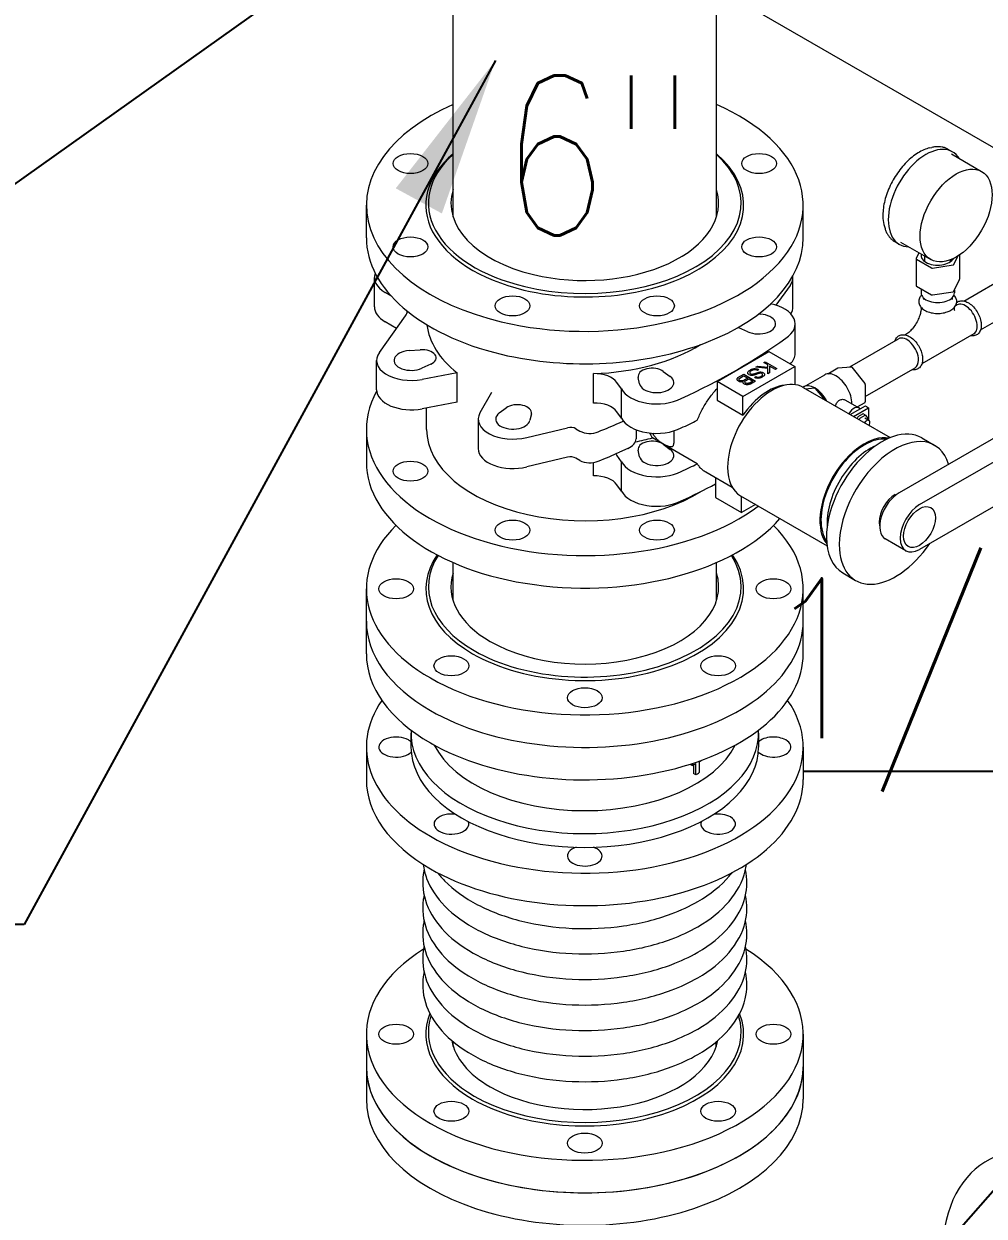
# Model space of a CAD drawing. Header units: millimetres. Extents: x -312439 to 477422, y -331570 to 212570.
# Drawn here: x 345168 to 345920, y 155219 to 156151 of the extents above; entities that cross this region are included whole.
import ezdxf

# ---------------------------------------------------------------- set-up
doc = ezdxf.new("R2010")
doc.units = ezdxf.units.MM
doc.layers.add('ARCONDTEXTO', color=4, linetype='Continuous')
doc.layers.add('TEXTO FORMATO', color=4, linetype='Continuous')
doc.styles.add('ROMAND', font='ROMAND.SHX')
doc.styles.add('ROMANS', font='romans.shx', dxfattribs={"height": 187.5})
doc.dimstyles.new('1-50 (MILIMETRO)', dxfattribs={"dimscale": 0, "dimtxt": 125, "dimasz": 125, "dimexe": 100, "dimexo": 100, "dimgap": 50, "dimtad": 0, "dimdec": 0, "dimzin": 0, "dimdsep": 46, "dimtxsty": 'ROMAND', "dimcen": -390, "dimclrd": 1, "dimclre": 1, "dimclrt": 3, "dimadec": 0, "dimazin": 0, "dimtfac": 1, "dimtdec": 0, "dimtix": 1, "dimtmove": 2, "dimatfit": 2, "dimfxl": 1, "dimtvp": 1, "dimtolj": 1, "dimtzin": 0, "dimarcsym": 0})

msp = doc.modelspace()

# ---------------------------------------------------------------- linework, layer by layer
at = {"color": 5, "linetype": 'Continuous', "lineweight": 0, "extrusion": (4.44089e-16, 0.816497, 0.57735)}
for p, q in [((344881.815, 156657.859), (347466.851, 155165.388)), ((345504.075, 156000.408), (345504.075, 156244.841)), ((345710.199, 156000.408), (345710.199, 156179.591)), ((345876.987, 156054.322), (345878.676, 156054.719)), ((345891.25, 156053.331), (345894.882, 156051.234)), ((345893.926, 156049.577), (345917.566, 156035.928)), ((345436.285, 155984.109), (345436.285, 156009.509)), ((345777.989, 155984.109), (345777.989, 156009.509)), ((345841.543, 155992.931), (345842.043, 155991.27)), ((345849.532, 155981.074), (345853.165, 155978.977)), ((345854.122, 155980.634), (345877.762, 155966.985)), ((345868.451, 155972.361), (345866.345, 155967.822)), ((345903.686, 155934.582), (345978.672, 155977.875)), ((345866.315, 155967.69), (345866.315, 155946.69)), ((345866.574, 155967.329), (345878.352, 155960.529)), ((345873.277, 155965.351), (345873.277, 155969.574)), ((345893.299, 155965.351), (345893.299, 155966.829)), ((345895.92, 155963.247), (345898.922, 155969.715)), ((345900.261, 155970.595), (345900.261, 155951.668)), ((345879.206, 155960.397), (345895.295, 155962.886)), ((345916.729, 155911.99), (345991.715, 155955.283)), ((345442.523, 155930.081), (345442.523, 155953.081)), ((345767.788, 155946.85), (345756.66, 155931.259)), ((345770.028, 155930.081), (345770.028, 155953.081)), ((345866.574, 155946.329), (345878.352, 155939.529)), ((345895.92, 155942.247), (345900.231, 155951.536)), ((345455.439, 155938.728), (345450.968, 155941.31)), ((345870.245, 155944.21), (345870.245, 155940.935)), ((345872.082, 155937.082), (345872.082, 155935.744)), ((345879.206, 155939.397), (345895.295, 155941.886)), ((345894.494, 155937.082), (345894.494, 155935.744)), ((345896.332, 155943.133), (345896.332, 155940.935)), ((345870.245, 155929.044), (345870.245, 155929.66)), ((345896.332, 155929.044), (345896.332, 155929.66)), ((345898.417, 155931.54), (345897.185, 155930.829)), ((345446.486, 155894.368), (345466.851, 155922.907)), ((345459.894, 155913.157), (345450.968, 155918.31)), ((345743.204, 155924.454), (345744.569, 155924.357)), ((345771.754, 155893.633), (345771.754, 155916.633)), ((346086.813, 155919.566), (345852.987, 155784.566)), ((345734.631, 155910.505), (345727.651, 155913.649)), ((345858.32, 155908.39), (345857.786, 155908.082)), ((345869.017, 155775.311), (346102.844, 155910.311)), ((345911.46, 155908.948), (345870.83, 155885.49)), ((345814.452, 155883.063), (345852.518, 155905.04)), ((345469.705, 155895.857), (345478.492, 155896.483)), ((345710.585, 155871.69), (345751.18, 155895.128)), ((345751.18, 155895.128), (345771.478, 155883.409)), ((345444.246, 155865.137), (345444.246, 155888.137)), ((345486.622, 155885.149), (345479.643, 155882.005)), ((345668.555, 155879.53), (345674.001, 155875.5)), ((345730.883, 155859.972), (345771.478, 155883.409)), ((345734.69, 155878.952), (345734.927, 155879.364)), ((345734.927, 155879.364), (345735.143, 155879.638)), ((345735.143, 155879.638), (345735.423, 155879.899)), ((345735.423, 155879.899), (345735.941, 155880.323)), ((345735.941, 155880.323), (345736.718, 155880.771)), ((345736.33, 155879.102), (345736.2, 155878.828)), ((345736.545, 155879.376), (345736.33, 155879.102)), ((345736.847, 155879.65), (345736.545, 155879.376)), ((345736.718, 155880.771), (345737.171, 155881.008)), ((345737.236, 155879.924), (345736.847, 155879.65)), ((345737.171, 155881.008), (345737.646, 155881.207)), ((345737.451, 155880.049), (345737.236, 155879.924)), ((345737.969, 155880.298), (345737.451, 155880.049)), ((345737.646, 155881.207), (345738.12, 155881.381)), ((345738.66, 155880.547), (345737.969, 155880.298)), ((345738.12, 155881.381), (345738.573, 155881.518)), ((345738.573, 155881.518), (345739.048, 155881.618)), ((345739.307, 155880.721), (345738.66, 155880.547)), ((345739.048, 155881.618), (345739.544, 155881.68)), ((345739.954, 155880.771), (345739.307, 155880.721)), ((345739.544, 155881.68), (345740.213, 155881.693)), ((345740.644, 155880.746), (345739.954, 155880.771)), ((345740.213, 155881.693), (345740.947, 155881.668)), ((345741.162, 155880.647), (345740.644, 155880.746)), ((345740.947, 155881.668), (345741.464, 155881.568)), ((345741.076, 155882.832), (345742.457, 155883.629)), ((345750.31, 155881.885), (345741.076, 155882.832)), ((345741.637, 155880.472), (345741.162, 155880.647)), ((345741.464, 155881.568), (345741.939, 155881.444)), ((345742.155, 155880.273), (345741.637, 155880.472)), ((345741.939, 155881.444), (345742.414, 155881.269)), ((345743.233, 155880.896), (345742.155, 155880.273)), ((345742.414, 155881.269), (345742.845, 155881.07)), ((345742.457, 155883.629), (345750.224, 155882.832)), ((345742.845, 155881.07), (345743.233, 155880.896)), ((345743.945, 155879.065), (345744.442, 155879.102)), ((345744.442, 155879.102), (345744.701, 155879.102)), ((345744.701, 155879.102), (345745.391, 155879.027)), ((345747.117, 155886.37), (345748.282, 155887.042)), ((345750.224, 155884.576), (345747.117, 155886.37)), ((345748.282, 155887.042), (345757.516, 155881.761)), ((345750.224, 155882.832), (345750.224, 155884.576)), ((345750.31, 155877.551), (345750.31, 155881.885)), ((345756.351, 155881.088), (345751.734, 155883.704)), ((345751.734, 155883.704), (345751.777, 155878.447)), ((345757.516, 155881.761), (345756.351, 155881.088)), ((345771.478, 155883.409), (345771.478, 155869.179)), ((345797.34, 155877.721), (345805.096, 155882.199)), ((345805.226, 155882.239), (345815.425, 155883.15)), ((345816.051, 155882.789), (345826.251, 155870.1)), ((345826.563, 155859.933), (345865.561, 155882.448)), ((345507.241, 155878.489), (345479.844, 155873.273)), ((345507.241, 155855.489), (345507.241, 155878.489)), ((345613.965, 155854.8), (345613.965, 155877.8)), ((345635.811, 155865.89), (345632.21, 155870.888)), ((345650.009, 155869.763), (345648.925, 155874.835)), ((345710.585, 155871.69), (345710.585, 155856.974)), ((345730.883, 155859.972), (345710.585, 155871.69)), ((345726.232, 155873.664), (345726.362, 155873.988)), ((345726.232, 155873.315), (345726.232, 155873.664)), ((345726.276, 155873.191), (345726.232, 155873.315)), ((345726.362, 155872.892), (345726.276, 155873.191)), ((345726.362, 155873.988), (345726.578, 155874.262)), ((345726.491, 155872.568), (345726.362, 155872.892)), ((345726.707, 155872.294), (345726.491, 155872.568)), ((345726.578, 155874.262), (345726.837, 155874.511)), ((345727.398, 155871.796), (345726.707, 155872.294)), ((345726.837, 155874.511), (345727.009, 155874.661)), ((345727.009, 155874.661), (345731.583, 155877.301)), ((345728.174, 155871.447), (345727.398, 155871.796)), ((345727.786, 155873.365), (345727.829, 155873.689)), ((345727.872, 155873.066), (345727.786, 155873.365)), ((345727.829, 155873.689), (345728.045, 155873.963)), ((345728.131, 155872.767), (345727.872, 155873.066)), ((345728.045, 155873.963), (345728.347, 155874.237)), ((345728.476, 155872.518), (345728.131, 155872.767)), ((345728.649, 155871.322), (345728.174, 155871.447)), ((345728.347, 155874.237), (345731.41, 155876.006)), ((345728.908, 155872.269), (345728.476, 155872.518)), ((345729.124, 155871.248), (345728.649, 155871.322)), ((345729.382, 155872.145), (345728.908, 155872.269)), ((345729.598, 155871.223), (345729.124, 155871.248)), ((345729.771, 155872.07), (345729.382, 155872.145)), ((345730.634, 155871.322), (345729.598, 155871.223)), ((345730.202, 155872.07), (345729.771, 155872.07)), ((345730.634, 155872.12), (345730.202, 155872.07)), ((345731.065, 155872.269), (345730.634, 155872.12)), ((345731.195, 155871.447), (345730.634, 155871.322)), ((345730.979, 155870.974), (345731.108, 155871.298)), ((345731.022, 155870.7), (345730.979, 155870.974)), ((345731.108, 155870.401), (345731.022, 155870.7)), ((345731.54, 155872.444), (345731.065, 155872.269)), ((345731.108, 155871.298), (345731.195, 155871.447)), ((345731.324, 155870.127), (345731.108, 155870.401)), ((345731.583, 155869.878), (345731.324, 155870.127)), ((345731.41, 155876.006), (345734.604, 155874.212)), ((345734.604, 155874.212), (345731.54, 155872.444)), ((345731.583, 155877.301), (345740.817, 155872.02)), ((345732.144, 155869.554), (345731.583, 155869.878)), ((345732.403, 155871.298), (345732.446, 155871.522)), ((345732.403, 155870.999), (345732.403, 155871.298)), ((345732.575, 155870.7), (345732.403, 155870.999)), ((345732.446, 155871.522), (345732.662, 155871.796)), ((345732.921, 155870.451), (345732.575, 155870.7)), ((345732.662, 155871.796), (345733.007, 155872.045)), ((345733.352, 155870.251), (345732.921, 155870.451)), ((345733.007, 155872.045), (345735.639, 155873.614)), ((345733.827, 155870.127), (345733.352, 155870.251)), ((345734.776, 155870.127), (345733.827, 155870.127)), ((345734.582, 155878.492), (345734.69, 155878.952)), ((345734.604, 155878.006), (345734.582, 155878.492)), ((345734.776, 155877.707), (345734.604, 155878.006)), ((345735.1, 155877.321), (345734.776, 155877.707)), ((345735.294, 155870.226), (345734.776, 155870.127)), ((345735.423, 155877.059), (345735.1, 155877.321)), ((345735.725, 155870.376), (345735.294, 155870.226)), ((345735.855, 155876.81), (345735.423, 155877.059)), ((345735.639, 155873.614), (345738.53, 155871.945)), ((345736.2, 155870.55), (345735.725, 155870.376)), ((345736.588, 155876.561), (345735.855, 155876.81)), ((345736.2, 155878.828), (345736.157, 155878.703)), ((345736.157, 155878.703), (345736.157, 155878.404)), ((345736.157, 155878.404), (345736.286, 155878.13)), ((345736.416, 155870.675), (345736.2, 155870.55)), ((345736.286, 155878.13), (345736.545, 155877.831)), ((345738.53, 155871.945), (345736.416, 155870.675)), ((345736.545, 155877.831), (345736.998, 155877.595)), ((345737.063, 155876.436), (345736.588, 155876.561)), ((345740.817, 155872.02), (345736.675, 155869.628)), ((345736.998, 155877.595), (345737.408, 155877.458)), ((345737.818, 155876.374), (345737.063, 155876.436)), ((345737.408, 155877.458), (345737.84, 155877.408)), ((345738.616, 155876.386), (345737.818, 155876.374)), ((345737.84, 155877.408), (345738.314, 155877.433)), ((345738.314, 155877.433), (345738.854, 155877.52)), ((345739.372, 155876.548), (345738.616, 155876.386)), ((345738.854, 155877.52), (345739.479, 155877.682)), ((345739.609, 155876.611), (345739.372, 155876.548)), ((345739.479, 155877.682), (345741.054, 155878.218)), ((345743.32, 155877.856), (345739.609, 155876.611)), ((345739.954, 155874.817), (345741.076, 155875.465)), ((345740.17, 155874.692), (345739.954, 155874.817)), ((345740.558, 155874.518), (345740.17, 155874.692)), ((345740.99, 155874.369), (345740.558, 155874.518)), ((345741.766, 155874.169), (345740.99, 155874.369)), ((345741.054, 155878.218), (345743.19, 155878.928)), ((345741.076, 155875.465), (345741.551, 155875.24)), ((345741.551, 155875.24), (345742.025, 155875.116)), ((345742.435, 155874.107), (345741.766, 155874.169)), ((345742.025, 155875.116), (345742.759, 155875.041)), ((345742.888, 155874.119), (345742.435, 155874.107)), ((345742.759, 155875.041), (345743.104, 155875.041)), ((345743.536, 155874.194), (345742.888, 155874.119)), ((345743.104, 155875.041), (345743.665, 155875.116)), ((345743.19, 155878.928), (345743.449, 155878.977)), ((345743.6, 155877.944), (345743.32, 155877.856)), ((345743.449, 155878.977), (345743.945, 155879.065)), ((345743.773, 155874.232), (345743.536, 155874.194)), ((345744.161, 155878.068), (345743.6, 155877.944)), ((345743.665, 155875.116), (345744.14, 155875.24)), ((345744.226, 155874.344), (345743.773, 155874.232)), ((345744.14, 155875.24), (345744.614, 155875.415)), ((345744.442, 155878.105), (345744.161, 155878.068)), ((345744.442, 155874.418), (345744.226, 155874.344)), ((345745.089, 155878.056), (345744.442, 155878.105)), ((345744.916, 155874.543), (345744.442, 155874.418)), ((345744.614, 155875.415), (345745.261, 155875.739)), ((345745.348, 155874.742), (345744.916, 155874.543)), ((345745.693, 155877.831), (345745.089, 155878.056)), ((345745.261, 155875.739), (345745.607, 155875.988)), ((345745.822, 155874.966), (345745.348, 155874.742)), ((345745.391, 155879.027), (345745.822, 155878.928)), ((345745.607, 155875.988), (345746.017, 155876.399)), ((345746.189, 155877.321), (345745.693, 155877.831)), ((345745.822, 155878.928), (345746.47, 155878.678)), ((345746.815, 155875.539), (345745.822, 155874.966)), ((345746.017, 155876.399), (345746.168, 155876.685)), ((345746.168, 155876.685), (345746.232, 155876.997)), ((345746.232, 155876.997), (345746.189, 155877.321)), ((345746.47, 155878.678), (345746.858, 155878.454)), ((345746.966, 155875.676), (345746.815, 155875.539)), ((345746.858, 155878.454), (345747.225, 155878.193)), ((345747.246, 155875.963), (345746.966, 155875.676)), ((345747.225, 155878.193), (345747.484, 155877.919)), ((345747.376, 155876.112), (345747.246, 155875.963)), ((345747.592, 155876.386), (345747.376, 155876.112)), ((345747.484, 155877.919), (345747.656, 155877.645)), ((345747.721, 155876.661), (345747.592, 155876.386)), ((345747.656, 155877.645), (345747.764, 155877.358)), ((345747.807, 155876.959), (345747.721, 155876.661)), ((345747.764, 155877.358), (345747.807, 155876.959)), ((345751.777, 155878.447), (345750.31, 155877.551)), ((345778.389, 155867.435), (345794.843, 155876.935)), ((346102.844, 155875.311), (345869.017, 155740.311)), ((345534.182, 155862.934), (345525.149, 155847.116)), ((345635.811, 155842.89), (345635.811, 155865.89)), ((345732.575, 155869.354), (345732.144, 155869.554)), ((345733.05, 155869.23), (345732.575, 155869.354)), ((345733.568, 155869.13), (345733.05, 155869.23)), ((345734.086, 155869.08), (345733.568, 155869.13)), ((345734.647, 155869.105), (345734.086, 155869.08)), ((345734.733, 155869.105), (345734.647, 155869.105)), ((345735.294, 155869.18), (345734.733, 155869.105)), ((345735.812, 155869.28), (345735.294, 155869.18)), ((345736.243, 155869.429), (345735.812, 155869.28)), ((345736.675, 155869.628), (345736.243, 155869.429)), ((345777.99, 155867.035), (345846.097, 155827.714)), ((345779.755, 155866.016), (345786.846, 155866.65)), ((345787.472, 155866.289), (345794.563, 155857.467)), ((345826.563, 155869.294), (345826.563, 155855.694)), ((345507.241, 155855.489), (345479.844, 155850.273)), ((345710.585, 155856.974), (345730.883, 155845.255)), ((345730.883, 155845.255), (345730.883, 155859.972)), ((345811.105, 155857.078), (345821.581, 155851.03)), ((345814.864, 155845.746), (345826.638, 155852.544)), ((345820.292, 155851.774), (345826.38, 155855.289)), ((345826.638, 155852.544), (345829.193, 155851.069)), ((345483.438, 155834.109), (345483.438, 155850.957)), ((345523.785, 155842.215), (345523.785, 155819.215)), ((345540.273, 155847), (345545.719, 155851.03)), ((345565.349, 155846.335), (345564.265, 155841.263)), ((345635.811, 155842.89), (345632.21, 155847.888)), ((345817.418, 155844.271), (345829.193, 155851.069)), ((345820.343, 155842.583), (345820.774, 155843.693)), ((345821.126, 155844.131), (345824.742, 155846.219)), ((345822.017, 155841.616), (345822.448, 155842.726)), ((345822.8, 155843.165), (345826.416, 155845.252)), ((345826.704, 155845.281), (345825.029, 155846.247)), ((345826.323, 155843.094), (345829.498, 155841.261)), ((345826.768, 155845.221), (345828.576, 155842.649)), ((345828.576, 155842.179), (345828.454, 155841.864)), ((345829.193, 155851.069), (345829.193, 155841.437)), ((345436.285, 155834.109), (345436.285, 155808.709)), ((345561.686, 155827.857), (345593.61, 155835.452)), ((345600.273, 155834.683), (345603.33, 155832.918)), ((345634.361, 155839.41), (345637.264, 155840.689)), ((345647.263, 155833.917), (345647.263, 155826.853)), ((345695.172, 155807.297), (345660.073, 155827.561)), ((345870.94, 155827.511), (345880.953, 155821.628)), ((345635.811, 155808.89), (345632.21, 155813.888)), ((345640.705, 155819.204), (345634.361, 155816.41)), ((345650.009, 155812.763), (345648.925, 155817.835)), ((345668.555, 155822.53), (345674.001, 155818.5)), ((345593.61, 155812.452), (345561.686, 155804.857)), ((345603.33, 155809.918), (345600.273, 155811.683)), ((345613.965, 155797.8), (345613.965, 155808.269)), ((345635.811, 155785.89), (345635.811, 155808.89)), ((345722.577, 155788.72), (345701.776, 155800.729)), ((345709.49, 155796.275), (345709.49, 155780.833)), ((345635.811, 155785.89), (345632.21, 155790.888)), ((345709.49, 155780.833), (345729.788, 155769.114)), ((345729, 155782.183), (345796.682, 155743.106)), ((345729.788, 155769.114), (345729.788, 155781.728)), ((345740.712, 155775.421), (345729.788, 155769.114)), ((345858.301, 155739.249), (345842.27, 155748.504)), ((345504.075, 155700.408), (345504.075, 155730.035)), ((345710.199, 155700.408), (345710.199, 155730.035)), ((345808.9, 155721.912), (345818.914, 155716.029)), ((345436.285, 155658.709), (345436.285, 155709.509)), ((345777.989, 155658.709), (345777.989, 155709.509)), ((345471.19, 155596.522), (345471.19, 155585.709)), ((345743.084, 155596.522), (345743.084, 155585.709)), ((345436.285, 155585.709), (345436.285, 155560.309)), ((345777.989, 155585.709), (345777.989, 155560.309)), ((345691.088, 155571.225), (345689.487, 155572.15)), ((345692.303, 155571.872), (345692.303, 155564.977)), ((345693.902, 155564.054), (345693.902, 155572.751)), ((345696.752, 155574.396), (345696.752, 155565.699)), ((345693.902, 155564.054), (345692.303, 155564.977)), ((345436.285, 155361.109), (345436.285, 155310.309)), ((345777.989, 155361.109), (345777.989, 155310.309)), ((345504.258, 155351.434), (345504.258, 155355.183)), ((345710.016, 155351.434), (345710.016, 155355.183))]:
    msp.add_line(p, q, dxfattribs=at)
at = {"color": 5, "linetype": 'Continuous', "lineweight": 0}
for centre, major_axis, ratio, start_param, end_param in [((345607.137, 156009.509), (-170.852, 0), 0.5773503, 5.3599285, 7.4612826), ((345607.137, 156009.509), (-170.852, 0), 0.5773503, 1.1780972, 4.0648495), ((345607.137, 156009.509), (-124.312, 0), 0.5773503, 5.6898207, 7.4612826), ((345607.137, 156011.109), (122.352, 0), 0.5773503, 2.5724111, 4.3196899), ((345607.137, 156009.509), (-124.312, 0), 0.5773503, 1.1780972, 3.7349573), ((345607.137, 156011.109), (122.352, 0), 0.5773503, 4.3196899, 6.8523669), ((345874.024, 156015.105), (-20.859, -36.128), 0.5773503, 2.8375594, 6.5872185), ((345607.137, 156011.109), (104.716, 0), 0.5773503, 2.9636533, 4.3196899), ((345607.137, 156011.109), (104.716, 0), 0.5773503, 4.3196899, 6.4611246), ((345607.137, 155984.109), (170.852, 0), 0.5773503, 3.1415927, 4.3196899), ((345607.137, 155984.109), (170.852, 0), 0.5773503, 4.3196899, 6.2831853), ((345867.199, 155967.69), (-0.885, 0), 0.5773503, 6.0213859, 7.0685835), ((345883.288, 155970.179), (-13.044, 0), 0.5773503, 6.1406542, 7.0685835), ((345883.288, 155961.935), (-13.044, 0), 0.5773503, 5.5872933, 5.7039844), ((345883.288, 155970.179), (-13.044, 0), 0.5773503, 0.7853982, 2.8363511), ((345883.288, 155961.935), (-13.044, 0), 0.5773503, 3.7207935, 3.8374847), ((345895.066, 155963.379), (0.885, 0), 0.5773503, 4.9741884, 6.0213859), ((345471.355, 155953.081), (-28.832, 0), 0.5773503, 6.078, 7.0685835), ((345742.919, 155953.081), (27.109, 0), 0.5773503, 5.8737687, 6.3559681), ((345878.977, 155960.89), (0.885, 0), 0.5773503, 3.9269908, 4.9741884), ((345867.199, 155946.69), (-0.885, 0), 0.5773503, 0, 0.7853982), ((345899.377, 155951.668), (0.885, 0), 0.5773503, 6.0213859, 6.2831853), ((345883.288, 155940.935), (-13.044, 0), 0.5773503, 0, 3.1415927), ((345878.977, 155939.89), (0.885, 0), 0.5773503, 3.9269908, 4.9741884), ((345895.066, 155942.379), (0.885, 0), 0.5773503, 4.9741884, 6.0213859), ((345471.355, 155930.081), (-28.832, 0), 0.5773503, 0, 0.7853982), ((345449.865, 155926.947), (18.371, 0), 0.5773503, 5.8923976, 6.2577611), ((345742.948, 155916.633), (28.806, 0), 0.5773503, 5.5507149, 7.5144461), ((345742.919, 155930.081), (27.109, 0), 0.5773503, 5.9220989, 6.2831853), ((345904.939, 155920.244), (6.522, -11.296), 0.5773503, 0, 3.1415927), ((345742.919, 155916.637), (13.472, 0), 0.5773503, 4.0497563, 7.7312146), ((345607.137, 155920.609), (-123.699, 0), 0.5773503, 0.06591, 0.6307786), ((345734.433, 155918.667), (-11.023, 0), 0.5773503, 0.8477105, 0.9081637), ((345607.137, 155949.109), (123.699, 0), 0.5773503, 4.7676151, 5.5340199), ((345357.722, 156093.109), (520.517, 0), 0.5773503, 5.3865482, 5.6090261), ((345859.039, 155893.744), (6.522, -11.296), 0.5773503, 0.7853982, 3.1415927), ((345471.355, 155888.137), (-27.109, 0), 0.5773503, 5.8737687, 8.1724889), ((345471.355, 155888.137), (-13.472, 0), 0.5773503, 4.8351545, 8.5166127), ((345479.841, 155890.167), (11.023, 0), 0.5773503, 5.3750201, 7.9767471), ((345742.948, 155893.633), (28.806, 0), 0.5773503, 5.7666453, 6.2831853), ((345859.039, 155893.744), (6.522, -11.296), 0.5773503, 0, 0.7853982), ((345659.865, 155875.615), (11.023, 0), 0.5773503, 0.6626311, 3.2643581), ((345805.538, 155881.433), (-0.442, 0.766), 0.5773503, 6.0213859, 6.2831853), ((345815.738, 155882.344), (-0.442, 0.766), 0.5773503, 4.9741884, 6.0213859), ((345614.979, 155867.21), (-18.371, 0), 0.5773503, 3.4957179, 4.7676151), ((345663.38, 155870.715), (-13.472, 0), 0.5773503, 0.1227655, 3.8042237), ((345753.495, 155824.609), (-24.495, -42.426), 0.5773503, 3.1415927, 5.4977871), ((345803.614, 155861.744), (8.77, -15.191), 0.5773503, 2.3561945, 3.1415927), ((345803.614, 155861.744), (8.77, -15.191), 0.5773503, 0.7615984, 2.3561945), ((345825.938, 155869.655), (0.442, -0.766), 0.5773503, 0.7853982, 1.8325957), ((345607.137, 155834.109), (170.852, 0), 0.5773503, 2.833735, 5.6302998), ((345471.355, 155865.137), (-27.109, 0), 0.5773503, 0, 1.8893036), ((345663.386, 155870.698), (-28.806, 0), 0.5773503, 0.2933434, 2.3032668), ((345750.633, 155826.262), (23.27, 40.305), 0.5773503, 0.3872078, 1.4290703), ((345787.159, 155852.244), (8.77, -15.191), 0.5773503, 2.3561945, 3.2020356), ((345787.159, 155865.844), (-0.442, 0.766), 0.5773503, 4.9741884, 6.0213859), ((345787.159, 155852.244), (8.77, -15.191), 0.5773503, 1.5104113, 2.3561945), ((345554.409, 155847.115), (11.023, 0), 0.5773503, 6.1604182, 8.7621453), ((345614.979, 155844.21), (-18.371, 0), 0.5773503, 3.4957179, 4.7676151), ((345817.615, 155844.16), (3.966, 6.869), 0.5773503, 6.010118, 7.8542475), ((345825.938, 155856.055), (0.442, -0.766), 0.5773503, 0, 0.7853982), ((345550.894, 155842.215), (27.109, 0), 0.5773503, 2.8230854, 5.1218056), ((345550.894, 155842.215), (-13.472, 0), 0.5773503, 5.6205526, 9.3020109), ((345663.386, 155847.698), (-28.806, 0), 0.5773503, 0.2933434, 2.3032668), ((345821.126, 155843.662), (0.288, 0.498), 0.5773503, 0.7853982, 1.8325957), ((345822.8, 155842.695), (-0.288, -0.498), 0.5773503, 3.9269908, 4.9741884), ((345824.742, 155845.749), (0.288, 0.498), 0.5773503, 0, 0.7853982), ((345826.416, 155844.782), (0.288, 0.498), 0.5773503, 6.0213859, 7.0685835), ((345828.224, 155842.21), (0.288, 0.498), 0.5773503, 4.9741884, 6.0213859), ((345607.137, 155834.109), (-123.699, 0), 0.5773503, 0, 2.4003829), ((345595.942, 155832.183), (6.124, 0), 0.5773503, 0.7853982, 1.961584), ((345611.124, 155837.418), (11.023, 0), 0.5773503, 3.9269908, 5.3544297), ((345318.86, 156076.153), (517.381, 0), 0.5773503, 5.3282352, 5.3682023), ((345357.722, 156070.109), (520.517, 0), 0.5773503, 5.3865482, 5.4177363), ((345839.92, 155774.712), (-31.02, -52.799), 0.5823607, 3.1415927, 5.5021835), ((345827.783, 155838.29), (-1.715, -2.971), 0.5773503, 1.5701816, 4.7130037), ((345630.6, 155826.853), (16.663, 0), 0.5773503, 5.3639692, 6.2831853), ((345607.137, 155892.109), (123.699, 0), 0.5773503, 5.0382336, 5.1546022), ((345659.865, 155818.615), (11.023, 0), 0.5773503, 0.6626311, 3.2643581), ((345825.745, 155782.896), (-24.495, -42.426), 0.5773503, 3.3370905, 6.064011), ((345849.934, 155768.829), (-31.02, -52.799), 0.5823607, 2.6525624, 5.5021835), ((345825.745, 155782.896), (23.921, 41.432), 0.5773503, 0.2430827, 0.7853982), ((345550.894, 155819.215), (-27.109, 0), 0.5773503, 0, 1.9802129), ((345318.86, 156053.153), (-517.381, 0), 0.5773503, 2.1866425, 2.2266097), ((345614.979, 155810.21), (-18.371, 0), 0.5773503, 3.4957179, 3.6171654), ((345663.38, 155813.715), (-13.472, 0), 0.5773503, 0.1227655, 3.8042237), ((345458.626, 155994.852), (233.085, -175.431), 0.1043952, 5.905742, 5.9619009), ((345825.745, 155782.896), (23.921, 41.432), 0.5773503, 0.7853982, 2.8735652), ((345830.481, 155780.161), (-23.921, -41.432), 0.5773503, 3.805993, 5.5722222), ((345607.137, 155808.709), (-170.852, 0), 0.5773503, 0, 2.6758126), ((345595.942, 155809.183), (-6.124, 0), 0.5773503, 3.9269908, 5.1031767), ((345611.124, 155814.418), (-11.023, 0), 0.5773503, 0.7853982, 2.212837), ((345663.386, 155813.698), (-28.806, 0), 0.5773503, 0.2933434, 2.3032668), ((345357.722, 156036.109), (520.517, 0), 0.5773503, 5.3865482, 5.4177363), ((345753.495, 155824.609), (-24.495, -42.426), 0.5773503, 5.4977871, 6.2831853), ((345614.979, 155787.21), (-18.371, 0), 0.5773503, 3.4957179, 4.7676151), ((345663.386, 155790.698), (-28.806, 0), 0.5773503, 0.2933434, 2.3032668), ((345357.722, 156013.109), (520.517, 0), 0.5773503, 5.3865482, 5.4544475), ((345852.987, 155767.066), (-10.717, -18.562), 0.5773503, 3.9269908, 6.2831853), ((345849.934, 155768.829), (-8.773, -15.195), 0.5773503, 3.9269908, 5.4977871), ((345869.017, 155757.811), (10.717, 18.562), 0.5773503, 0.7853982, 3.9269908), ((345607.137, 155709.509), (-170.852, 0), 0.5773503, 5.7563139, 7.0685835), ((345607.137, 155709.509), (-170.852, 0), 0.5773503, 0.7853982, 3.668464), ((345849.934, 155768.829), (-8.773, -15.195), 0.5773503, 5.4977871, 5.7209135), ((345839.92, 155774.712), (-31.02, -52.799), 0.5823607, 5.5021835, 6.2831853), ((345849.934, 155768.829), (-31.02, -52.799), 0.5823607, 5.5021835, 7.7405636), ((345607.137, 155709.509), (-124.312, 0), 0.5773503, 5.9047016, 7.0685835), ((345607.137, 155711.109), (122.352, 0), 0.5773503, 2.7871538, 3.9269908), ((345607.137, 155709.509), (-124.312, 0), 0.5773503, 0.7853982, 3.5200763), ((345607.137, 155711.109), (122.352, 0), 0.5773503, 3.9269908, 6.6376241), ((345607.137, 155711.109), (104.716, 0), 0.5773503, 2.9636533, 3.9269908), ((345607.137, 155711.109), (104.716, 0), 0.5773503, 3.9269908, 6.4611246), ((345607.137, 155684.109), (-170.852, 0), 0.5773503, 0, 0.7853982), ((345607.137, 155684.109), (170.852, 0), 0.5773503, 3.1415927, 3.9269908), ((345607.137, 155684.109), (-170.852, 0), 0.5773503, 0.7853982, 3.1415927), ((345607.137, 155684.109), (170.852, 0), 0.5773503, 3.9269908, 6.2831853), ((345607.137, 155658.709), (170.852, 0), 0.5773503, 3.1415927, 3.9269908), ((345607.137, 155658.709), (170.852, 0), 0.5773503, 3.9269908, 6.2831853), ((345607.137, 155585.709), (170.852, 0), 0.5773503, 2.7625544, 3.9269908), ((345607.137, 155585.709), (170.852, 0), 0.5773503, 3.9269908, 6.6622236), ((345459.555, 155585.709), (13.595, 0), 0.5773503, 0.7853982, 5.7639057), ((345459.555, 155585.709), (13.595, 0), 0.5773503, 0.543593, 0.7853982), ((345607.137, 155596.522), (-135.947, 0), 0.5773503, 6.2526983, 9.455265), ((345754.719, 155585.709), (13.595, 0), 0.5773503, 3.6608723, 7.0685835), ((345754.719, 155585.709), (13.595, 0), 0.5773503, 0.7853982, 2.5979996), ((345607.137, 155585.709), (-135.947, 0), 0.5773503, 0, 3.1415927), ((345607.137, 155606.682), (-122.474, 0), 0.5773503, 0.2785726, 2.8630201), ((345607.137, 155630.778), (82.062, 183.423), 0.4956684, 4.6132657, 4.6141462), ((345606.442, 155631.179), (84.235, 188.281), 0.4956684, 4.6145045, 4.6247609), ((345606.442, 155624.891), (125.718, 0), 0.5773503, 5.451052, 5.481758), ((345606.442, 155624.891), (125.718, 0), 0.5773503, 5.5138163, 5.529246), ((345606.442, 155616.194), (125.718, 0), 0.5773503, 5.481758, 5.5138163), ((345607.137, 155560.309), (-170.852, 0), 0.5773503, 0, 0.7853982), ((345607.137, 155560.309), (-170.852, 0), 0.5773503, 0.7853982, 3.1415927), ((345502.781, 155525.459), (13.595, 0), 0.5773503, 1.3046778, 6.5493038), ((345711.493, 155525.459), (13.595, 0), 0.5773503, 2.8754741, 7.0685835), ((345711.493, 155525.459), (13.595, 0), 0.5773503, 0.7853982, 1.8369149), ((345607.137, 155500.503), (13.595, 0), 0.5773503, 2.090076, 7.0685835), ((345607.137, 155500.503), (13.595, 0), 0.5773503, 0.7853982, 1.0515167), ((345607.137, 155361.109), (-170.852, 0), 0.5773503, 5.5424733, 7.0685835), ((345607.137, 155361.109), (-170.852, 0), 0.5773503, 0.7853982, 3.8823047), ((345607.137, 155361.109), (-124.312, 0), 0.5773503, 6.0571064, 7.0685835), ((345607.137, 155362.709), (122.352, 0), 0.5773503, 2.9580887, 3.9269908), ((345607.137, 155361.109), (-124.312, 0), 0.5773503, 0.7853982, 3.3676716), ((345607.137, 155362.709), (122.352, 0), 0.5773503, 3.9269908, 6.4666893), ((345607.137, 155362.709), (104.716, 0), 0.5773503, 3.2490788, 3.9269908), ((345607.137, 155362.709), (104.716, 0), 0.5773503, 3.9269908, 6.1756992), ((345607.137, 155335.709), (170.852, 0), 0.5773503, 3.1415927, 3.9269908), ((345607.137, 155335.709), (-170.852, 0), 0.5773503, 0, 3.1415927), ((345607.137, 155335.709), (170.852, 0), 0.5773503, 3.9269908, 6.2831853), ((345607.137, 155310.309), (-170.852, 0), 0.5773503, 0, 3.1415927), ((346007.024, 155114.034), (-85.426, 147.962), 0.5773503, 2.4008806, 7.0238973)]:
    msp.add_ellipse(centre, major_axis=major_axis, ratio=ratio, start_param=start_param, end_param=end_param, dxfattribs=at)
for centre, major_axis in [((345470.789, 156042.116), (-13.595, 0)), ((345743.485, 156042.116), (-13.595, 0)), ((345897.664, 156001.456), (-19.902, -34.471)), ((345470.789, 155976.902), (-13.595, 0)), ((345743.485, 155976.902), (-13.595, 0)), ((345550.66, 155930.789), (-13.595, 0)), ((345663.614, 155930.789), (-13.595, 0)), ((345470.789, 155801.502), (13.595, 0)), ((345869.017, 155757.811), (-8.773, -15.195)), ((345550.66, 155755.389), (13.595, 0)), ((345663.614, 155755.389), (13.595, 0)), ((345459.555, 155709.509), (-13.595, 0)), ((345754.719, 155709.509), (-13.595, 0)), ((345502.781, 155649.259), (-13.595, 0)), ((345711.493, 155649.259), (-13.595, 0)), ((345607.137, 155624.303), (-13.595, 0)), ((345459.555, 155361.109), (-13.595, 0)), ((345754.719, 155361.109), (-13.595, 0)), ((345502.781, 155300.859), (-13.595, 0)), ((345711.493, 155300.859), (-13.595, 0)), ((345607.137, 155275.903), (-13.595, 0))]:
    msp.add_ellipse(centre, major_axis=major_axis, ratio=0.5773503, dxfattribs=at)
for points, knots in [([(345876.987, 156054.322), (345874.012, 156053.623), (345870.922, 156052.293), (345864.781, 156048.515), (345861.731, 156046.058), (345855.991, 156040.28), (345853.302, 156036.96), (345848.551, 156029.792), (345846.49, 156025.947), (345843.198, 156018.112), (345841.969, 156014.124), (345840.469, 156006.398), (345840.201, 156002.662), (345840.588, 155996.985), (345840.959, 155994.867), (345841.543, 155992.931)], [1.2825342, 1.2825342, 1.2825342, 1.2825342, 1.6036259, 1.6036259, 1.9268175, 1.9268175, 2.2495613, 2.2495613, 2.5719277, 2.5719277, 2.8943746, 2.8943746, 3.2173127, 3.2173127, 3.4298547, 3.4298547, 3.4298547, 3.4298547]), ([(345891.25, 156053.331), (345890.551, 156053.735), (345889.817, 156054.078), (345888.287, 156054.641), (345887.492, 156054.86), (345885.848, 156055.172), (345884.999, 156055.265), (345883.258, 156055.325), (345882.365, 156055.292), (345880.545, 156055.099), (345879.617, 156054.94), (345878.676, 156054.719)], [0.78539816, 0.78539816, 0.78539816, 0.78539816, 0.88482538, 0.88482538, 0.98425259, 0.98425259, 1.08367981, 1.08367981, 1.18310702, 1.18310702, 1.28253424, 1.28253424, 1.28253424, 1.28253424]), ([(345842.043, 155991.27), (345842.322, 155990.344), (345842.649, 155989.461), (345843.392, 155987.788), (345843.809, 155986.998), (345844.732, 155985.52), (345845.237, 155984.832), (345846.329, 155983.564), (345846.917, 155982.985), (345848.169, 155981.942), (345848.833, 155981.478), (345849.532, 155981.074)], [3.42985474, 3.42985474, 3.42985474, 3.42985474, 3.52928196, 3.52928196, 3.62870917, 3.62870917, 3.72813639, 3.72813639, 3.8275636, 3.8275636, 3.92699082, 3.92699082, 3.92699082, 3.92699082]), ([(345870.593, 155939.207), (345870.288, 155938.893), (345870.008, 155938.562), (345869.097, 155937.3), (345868.643, 155936.264), (345868.337, 155934.246), (345868.412, 155933.286), (345868.979, 155931.449), (345869.476, 155930.579), (345870.876, 155928.9), (345871.828, 155928.119), (345874.105, 155926.748), (345875.455, 155926.176), (345878.362, 155925.332), (345879.918, 155925.058), (345883.077, 155924.826), (345884.679, 155924.864), (345887.789, 155925.247), (345889.297, 155925.592), (345891.667, 155926.426), (345892.589, 155926.843), (345893.43, 155927.328)], [3.4159993, 3.4159993, 3.4159993, 3.4159993, 3.5321536, 3.5321536, 3.8395299, 3.8395299, 4.1031394, 4.1031394, 4.3756618, 4.3756618, 4.6912674, 4.6912674, 5.0313579, 5.0313579, 5.3709906, 5.3709906, 5.7078929, 5.7078929, 6.0452189, 6.0452189, 6.2831853, 6.2831853, 6.2831853, 6.2831853]), ([(345893.43, 155927.328), (345894.633, 155928.023), (345895.673, 155928.858), (345897.223, 155930.735), (345897.765, 155931.764), (345898.225, 155933.796), (345898.218, 155934.773), (345897.772, 155936.636), (345897.338, 155937.517), (345896.517, 155938.622), (345896.261, 155938.921), (345895.983, 155939.207)], [0, 0, 0, 0, 0.3404824, 0.3404824, 0.6555453, 0.6555453, 0.9227642, 0.9227642, 1.1907528, 1.1907528, 1.2963897, 1.2963897, 1.2963897, 1.2963897]), ([(345870.245, 155929.044), (345870.245, 155928.355), (345870.18, 155927.509), (345869.856, 155925.537), (345869.581, 155924.395), (345868.784, 155921.927), (345868.245, 155920.594), (345866.931, 155917.917), (345866.147, 155916.574), (345864.439, 155914.076), (345863.514, 155912.922), (345861.686, 155910.959), (345860.784, 155910.14), (345859.361, 155909.039), (345858.806, 155908.671), (345858.32, 155908.39)], [0, 0, 0, 0, 0.2067237, 0.2067237, 0.4301851, 0.4301851, 0.6692397, 0.6692397, 0.9172141, 0.9172141, 1.1648786, 1.1648786, 1.4025425, 1.4025425, 1.5707963, 1.5707963, 1.5707963, 1.5707963]), ([(345896.577, 155927.078), (345896.577, 155927.078), (345896.568, 155927.1), (345896.51, 155927.275), (345896.422, 155927.609), (345896.347, 155928.39), (345896.332, 155928.697), (345896.332, 155929.044)], [2.76110414, 2.76110414, 2.76110414, 2.76110414, 2.83104604, 2.83104604, 3.03749612, 3.03749612, 3.14159265, 3.14159265, 3.14159265, 3.14159265]), ([(345898.114, 155933.424), (345898.83, 155933.975), (345899.667, 155934.364), (345901.503, 155934.784), (345902.506, 155934.788), (345904.659, 155934.415), (345905.812, 155933.981), (345908.138, 155932.695), (345909.308, 155931.811), (345911.493, 155929.717), (345912.508, 155928.506), (345914.289, 155925.886), (345915.056, 155924.48), (345916.28, 155921.594), (345916.735, 155920.116), (345917.198, 155917.646), (345917.298, 155916.64), (345917.298, 155915.669)], [3.8501977, 3.8501977, 3.8501977, 3.8501977, 4.1031394, 4.1031394, 4.3756618, 4.3756618, 4.6912674, 4.6912674, 5.0313579, 5.0313579, 5.3709906, 5.3709906, 5.7078929, 5.7078929, 6.0452189, 6.0452189, 6.2831853, 6.2831853, 6.2831853, 6.2831853]), ([(345849.847, 155903.498), (345849.932, 155903.746), (345850.028, 155903.989), (345850.597, 155905.256), (345851.267, 155906.167), (345852.861, 155907.441), (345853.73, 155907.856), (345855.604, 155908.284), (345856.607, 155908.288), (345858.76, 155907.915), (345859.913, 155907.481), (345862.239, 155906.195), (345863.409, 155905.311), (345865.594, 155903.217), (345866.608, 155902.006), (345868.389, 155899.386), (345869.157, 155897.98), (345870.38, 155895.094), (345870.836, 155893.616), (345871.299, 155891.146), (345871.399, 155890.14), (345871.399, 155889.169)], [3.4617489, 3.4617489, 3.4617489, 3.4617489, 3.5321536, 3.5321536, 3.8395299, 3.8395299, 4.1031394, 4.1031394, 4.3756618, 4.3756618, 4.6912674, 4.6912674, 5.0313579, 5.0313579, 5.3709906, 5.3709906, 5.7078929, 5.7078929, 6.0452189, 6.0452189, 6.2831853, 6.2831853, 6.2831853, 6.2831853]), ([(345917.298, 155915.669), (345917.298, 155914.28), (345917.094, 155912.961), (345916.244, 155910.68), (345915.624, 155909.697), (345914.094, 155908.283), (345913.245, 155907.8), (345911.408, 155907.255), (345910.428, 155907.19), (345909.228, 155907.329), (345909.009, 155907.363), (345908.79, 155907.406)], [0, 0, 0, 0, 0.3404824, 0.3404824, 0.6555453, 0.6555453, 0.9227642, 0.9227642, 1.1907528, 1.1907528, 1.2506401, 1.2506401, 1.2506401, 1.2506401]), ([(345871.399, 155889.169), (345871.399, 155887.78), (345871.195, 155886.461), (345870.345, 155884.18), (345869.725, 155883.197), (345868.194, 155881.783), (345867.345, 155881.3), (345865.509, 155880.755), (345864.528, 155880.69), (345863.329, 155880.829), (345863.11, 155880.863), (345862.89, 155880.906)], [0, 0, 0, 0, 0.3404824, 0.3404824, 0.6555453, 0.6555453, 0.9227642, 0.9227642, 1.1907528, 1.1907528, 1.2506401, 1.2506401, 1.2506401, 1.2506401]), ([(345695.172, 155841.297), (345695.325, 155841.7), (345695.483, 155842.102), (345696.202, 155843.892), (345696.81, 155845.272), (345698.108, 155847.992), (345698.798, 155849.332), (345700.244, 155851.952), (345701, 155853.231), (345702.552, 155855.707), (345703.377, 155856.946), (345705.109, 155859.4), (345706.018, 155860.615), (345707.904, 155862.996), (345708.882, 155864.161), (345710.118, 155865.552), (345710.351, 155865.811), (345710.585, 155866.068)], [16.8661181, 16.8661181, 16.8661181, 16.8661181, 17.9028988, 17.9028988, 21.4834786, 21.4834786, 25.0640584, 25.0640584, 28.6446382, 28.6446382, 32.2252102, 32.2252102, 35.8057821, 35.8057821, 39.3863541, 39.3863541, 40.2119217, 40.2119217, 40.2119217, 40.2119217]), ([(345803.172, 155852.497), (345803.172, 155852.497), (345803.172, 155852.498), (345803.336, 155852.973), (345803.527, 155853.452), (345803.968, 155854.371), (345804.219, 155854.812), (345804.776, 155855.619), (345805.083, 155855.984), (345805.74, 155856.614), (345806.091, 155856.877), (345806.449, 155857.084)], [34.7045784, 34.7045784, 34.7045784, 34.7045784, 34.7063486, 34.7063486, 35.9470901, 35.9470901, 37.1878315, 37.1878315, 38.428573, 38.428573, 39.6693144, 39.6693144, 39.6693144, 39.6693144]), ([(345806.449, 155857.084), (345806.807, 155857.29), (345807.193, 155857.452), (345807.994, 155857.665), (345808.408, 155857.716), (345809.229, 155857.705), (345809.637, 155857.644), (345810.41, 155857.426), (345810.775, 155857.269), (345811.105, 155857.078)], [0, 0, 0, 0, 1.2407414, 1.2407414, 2.4814829, 2.4814829, 3.7222243, 3.7222243, 4.9629658, 4.9629658, 4.9629658, 4.9629658]), ([(345676.848, 155832.995), (345676.849, 155832.254), (345676.85, 155831.541), (345676.85, 155830.86), (345676.85, 155829.647), (345676.849, 155828.446), (345676.83, 155826.191), (345676.811, 155825.137), (345676.725, 155823.746), (345676.687, 155823.315), (345676.577, 155822.529), (345676.507, 155822.174), (345676.316, 155821.552), (345676.197, 155821.285), (345675.883, 155820.857), (345675.689, 155820.695), (345675.302, 155820.558), (345675.15, 155820.529), (345674.803, 155820.522), (345674.607, 155820.545), (345674.268, 155820.626), (345674.137, 155820.665), (345674.001, 155820.713)], [-2.0404213, -2.0404213, -2.0404213, -2.0404213, 0, 0, 0, 3.6398027, 3.6398027, 7.2796053, 7.2796053, 9.0995067, 9.0995067, 10.919408, 10.919408, 12.7393093, 12.7393093, 14.5592107, 14.5592107, 15.4903209, 15.4903209, 16.4214311, 16.4214311, 16.9568767, 16.9568767, 16.9568767, 16.9568767]), ([(345657.861, 155831.376), (345658.146, 155830.772), (345658.452, 155830.181), (345659.18, 155828.901), (345659.612, 155828.218), (345660.073, 155827.561)], [12.4220588, 12.4220588, 12.4220588, 12.4220588, 14.4753929, 14.4753929, 16.9865237, 16.9865237, 16.9865237, 16.9865237]), ([(345668.555, 155822.801), (345668.518, 155822.816), (345668.481, 155822.832), (345668.197, 155822.955), (345667.932, 155823.091), (345667.385, 155823.407), (345667.091, 155823.594), (345666.48, 155824.017), (345666.163, 155824.253), (345665.533, 155824.756), (345665.218, 155825.024), (345664.612, 155825.57), (345664.321, 155825.849), (345663.759, 155826.414), (345663.483, 155826.708), (345662.957, 155827.298), (345662.707, 155827.595), (345661.99, 155828.493), (345661.557, 155829.1), (345660.86, 155830.193), (345660.58, 155830.674), (345660.322, 155831.162)], [19.0802587, 19.0802587, 19.0802587, 19.0802587, 19.2237909, 19.2237909, 20.1714723, 20.1714723, 21.1191538, 21.1191538, 22.0668352, 22.0668352, 23.0145167, 23.0145167, 23.9621981, 23.9621981, 24.9859948, 24.9859948, 26.0097915, 26.0097915, 28.0573848, 28.0573848, 29.6221343, 29.6221343, 29.6221343, 29.6221343]), ([(345701.776, 155800.729), (345701, 155801.177), (345700.244, 155801.693), (345698.798, 155802.859), (345698.108, 155803.509), (345696.81, 155804.938), (345696.202, 155805.717), (345695.483, 155806.797), (345695.325, 155807.045), (345695.172, 155807.297)], [200.5122183, 200.5122183, 200.5122183, 200.5122183, 204.0927981, 204.0927981, 207.6733778, 207.6733778, 211.2539576, 211.2539576, 212.2907384, 212.2907384, 212.2907384, 212.2907384]), ([(345481.452, 155489.732), (345481.208, 155488.613), (345481.005, 155487.49), (345479.719, 155478.541), (345480.621, 155470.559), (345486.327, 155455.207), (345491.197, 155447.865), (345504.585, 155434.157), (345513.336, 155427.877), (345533.746, 155417.238), (345545.453, 155412.915), (345570.5, 155406.696), (345583.831, 155404.795), (345610.794, 155403.562), (345624.42, 155404.223), (345650.664, 155408.046), (345663.277, 155411.209), (345682.197, 155418.267), (345689.163, 155421.512), (345695.508, 155425.175)], [3.80182, 3.80182, 3.80182, 3.80182, 3.8442096, 3.8442096, 4.1383608, 4.1383608, 4.4404377, 4.4404377, 4.7634053, 4.7634053, 5.0916471, 5.0916471, 5.4187443, 5.4187443, 5.7449425, 5.7449425, 6.0714643, 6.0714643, 6.2831853, 6.2831853, 6.2831853, 6.2831853]), ([(345480.729, 155493.948), (345481.193, 155490.241), (345482.104, 155486.569), (345486.327, 155475.207), (345491.197, 155467.865), (345504.585, 155454.157), (345513.336, 155447.877), (345533.746, 155437.238), (345545.453, 155432.915), (345570.5, 155426.696), (345583.831, 155424.795), (345610.794, 155423.562), (345624.42, 155424.223), (345650.664, 155428.046), (345663.277, 155431.209), (345682.197, 155438.267), (345689.163, 155441.512), (345695.508, 155445.175)], [3.9991695, 3.9991695, 3.9991695, 3.9991695, 4.1383608, 4.1383608, 4.4404377, 4.4404377, 4.7634053, 4.7634053, 5.0916471, 5.0916471, 5.4187443, 5.4187443, 5.7449425, 5.7449425, 6.0714643, 6.0714643, 6.2831853, 6.2831853, 6.2831853, 6.2831853]), ([(345491.956, 155487.454), (345493.643, 155485.266), (345495.496, 155483.139), (345504.422, 155473.979), (345513.177, 155467.686), (345533.6, 155457.02), (345545.319, 155452.685), (345570.392, 155446.447), (345583.738, 155444.538), (345610.731, 155443.294), (345624.372, 155443.953), (345650.65, 155447.774), (345663.281, 155450.937), (345682.237, 155458.005), (345689.22, 155461.257), (345695.581, 155464.929)], [4.3458548, 4.3458548, 4.3458548, 4.3458548, 4.4394999, 4.4394999, 4.7624737, 4.7624737, 5.090903, 5.090903, 5.4181693, 5.4181693, 5.7445137, 5.7445137, 6.0711873, 6.0711873, 6.2831853, 6.2831853, 6.2831853, 6.2831853]), ([(345695.508, 155445.175), (345705.342, 155450.853), (345713.683, 155457.537), (345726.264, 155472.301), (345730.596, 155480.37), (345733.016, 155490.503), (345733.329, 155492.222), (345733.545, 155493.948)], [0, 0, 0, 0, 0.32816351, 0.32816351, 0.64841186, 0.64841186, 0.71321951, 0.71321951, 0.71321951, 0.71321951]), ([(345695.508, 155425.175), (345705.342, 155430.853), (345713.683, 155437.537), (345726.264, 155452.301), (345730.596, 155460.37), (345734.256, 155475.697), (345734.33, 155482.814), (345732.822, 155489.732)], [0, 0, 0, 0, 0.32816351, 0.32816351, 0.64841186, 0.64841186, 0.91056897, 0.91056897, 0.91056897, 0.91056897]), ([(345695.581, 155464.929), (345705.433, 155470.617), (345713.79, 155477.316), (345720.915, 155485.679), (345721.63, 155486.561), (345722.318, 155487.454)], [0, 0, 0, 0, 0.32834736, 0.32834736, 0.36653417, 0.36653417, 0.36653417, 0.36653417]), ([(345481.452, 155469.732), (345481.208, 155468.613), (345481.005, 155467.49), (345479.719, 155458.541), (345480.621, 155450.559), (345486.327, 155435.207), (345491.197, 155427.865), (345504.585, 155414.157), (345513.336, 155407.877), (345533.746, 155397.238), (345545.453, 155392.915), (345570.5, 155386.696), (345583.831, 155384.795), (345610.794, 155383.562), (345624.42, 155384.223), (345650.664, 155388.046), (345663.277, 155391.209), (345682.197, 155398.267), (345689.163, 155401.512), (345695.508, 155405.175)], [3.80182, 3.80182, 3.80182, 3.80182, 3.8442096, 3.8442096, 4.1383608, 4.1383608, 4.4404377, 4.4404377, 4.7634053, 4.7634053, 5.0916471, 5.0916471, 5.4187443, 5.4187443, 5.7449425, 5.7449425, 6.0714643, 6.0714643, 6.2831853, 6.2831853, 6.2831853, 6.2831853]), ([(345695.508, 155405.175), (345705.342, 155410.853), (345713.683, 155417.537), (345726.264, 155432.301), (345730.596, 155440.37), (345734.256, 155455.697), (345734.33, 155462.814), (345732.822, 155469.732)], [0, 0, 0, 0, 0.32816351, 0.32816351, 0.64841186, 0.64841186, 0.91056897, 0.91056897, 0.91056897, 0.91056897]), ([(345481.452, 155449.732), (345481.208, 155448.613), (345481.005, 155447.49), (345479.719, 155438.541), (345480.621, 155430.559), (345486.327, 155415.207), (345491.197, 155407.865), (345504.585, 155394.157), (345513.336, 155387.877), (345533.746, 155377.238), (345545.453, 155372.915), (345570.5, 155366.696), (345583.831, 155364.795), (345610.794, 155363.562), (345624.42, 155364.223), (345650.664, 155368.046), (345663.277, 155371.209), (345682.197, 155378.267), (345689.163, 155381.512), (345695.508, 155385.175)], [3.80182, 3.80182, 3.80182, 3.80182, 3.8442096, 3.8442096, 4.1383608, 4.1383608, 4.4404377, 4.4404377, 4.7634053, 4.7634053, 5.0916471, 5.0916471, 5.4187443, 5.4187443, 5.7449425, 5.7449425, 6.0714643, 6.0714643, 6.2831853, 6.2831853, 6.2831853, 6.2831853]), ([(345695.508, 155385.175), (345705.342, 155390.853), (345713.683, 155397.537), (345726.264, 155412.301), (345730.596, 155420.37), (345734.256, 155435.697), (345734.33, 155442.814), (345732.822, 155449.732)], [0, 0, 0, 0, 0.32816351, 0.32816351, 0.64841186, 0.64841186, 0.91056897, 0.91056897, 0.91056897, 0.91056897]), ([(345481.452, 155429.732), (345481.208, 155428.613), (345481.005, 155427.49), (345479.719, 155418.541), (345480.621, 155410.559), (345486.327, 155395.207), (345491.197, 155387.865), (345504.585, 155374.157), (345513.336, 155367.877), (345533.746, 155357.238), (345545.453, 155352.915), (345570.5, 155346.696), (345583.831, 155344.795), (345610.794, 155343.562), (345624.42, 155344.223), (345650.664, 155348.046), (345663.277, 155351.209), (345682.197, 155358.267), (345689.163, 155361.512), (345695.508, 155365.175)], [3.80182, 3.80182, 3.80182, 3.80182, 3.8442096, 3.8442096, 4.1383608, 4.1383608, 4.4404377, 4.4404377, 4.7634053, 4.7634053, 5.0916471, 5.0916471, 5.4187443, 5.4187443, 5.7449425, 5.7449425, 6.0714643, 6.0714643, 6.2831853, 6.2831853, 6.2831853, 6.2831853]), ([(345695.508, 155365.175), (345705.342, 155370.853), (345713.683, 155377.537), (345726.264, 155392.301), (345730.596, 155400.37), (345734.256, 155415.697), (345734.33, 155422.814), (345732.822, 155429.732)], [0, 0, 0, 0, 0.32816351, 0.32816351, 0.64841186, 0.64841186, 0.91056897, 0.91056897, 0.91056897, 0.91056897]), ([(345481.452, 155409.732), (345481.208, 155408.613), (345481.005, 155407.49), (345479.719, 155398.541), (345480.621, 155390.559), (345486.327, 155375.207), (345491.197, 155367.865), (345504.585, 155354.157), (345513.336, 155347.877), (345533.746, 155337.238), (345545.453, 155332.915), (345570.5, 155326.696), (345583.831, 155324.795), (345610.794, 155323.562), (345624.42, 155324.223), (345650.664, 155328.046), (345663.277, 155331.209), (345682.197, 155338.267), (345689.163, 155341.512), (345695.508, 155345.175)], [3.80182, 3.80182, 3.80182, 3.80182, 3.8442096, 3.8442096, 4.1383608, 4.1383608, 4.4404377, 4.4404377, 4.7634053, 4.7634053, 5.0916471, 5.0916471, 5.4187443, 5.4187443, 5.7449425, 5.7449425, 6.0714643, 6.0714643, 6.2831853, 6.2831853, 6.2831853, 6.2831853]), ([(345695.508, 155345.175), (345705.342, 155350.853), (345713.683, 155357.537), (345726.264, 155372.301), (345730.596, 155380.37), (345734.256, 155395.697), (345734.33, 155402.814), (345732.822, 155409.732)], [0, 0, 0, 0, 0.32816351, 0.32816351, 0.64841186, 0.64841186, 0.91056897, 0.91056897, 0.91056897, 0.91056897])]:
    msp.add_open_spline(points, degree=3, knots=knots, dxfattribs=at)

# ---------------------------------------------------------------- texts
at = {"layer": 'ARCONDTEXTO', "linetype": 'Continuous', "lineweight": -3, "style": 'ROMANS', "width": 0.8}
for s, p in [('6"', (345540.449, 155985.957)), ('1/2"', (345745.434, 155592.619))]:
    msp.add_text(s, height=125, dxfattribs=at).set_placement(p)

# ---------------------------------------------------------------- leaders
at = {"layer": 'TEXTO FORMATO'}
for points in [[(345504.95, 156270.744), (344780.176, 155755.219), (344689.51, 155755.219)], [(345537.191, 156122.625), (345168.567, 155446.918), (345119.018, 155446.918)], [(345985.193, 155966.579), (346188.758, 155566.636), (345777.635, 155566.636)], [(346317.593, 155682.953), (345538.29, 154796.925), (345538.29, 154706.258)]]:
    msp.add_leader(points, dimstyle='1-50 (MILIMETRO)', override={"dimscale": 1}, dxfattribs=at)

doc.saveas('drawing.dxf')
